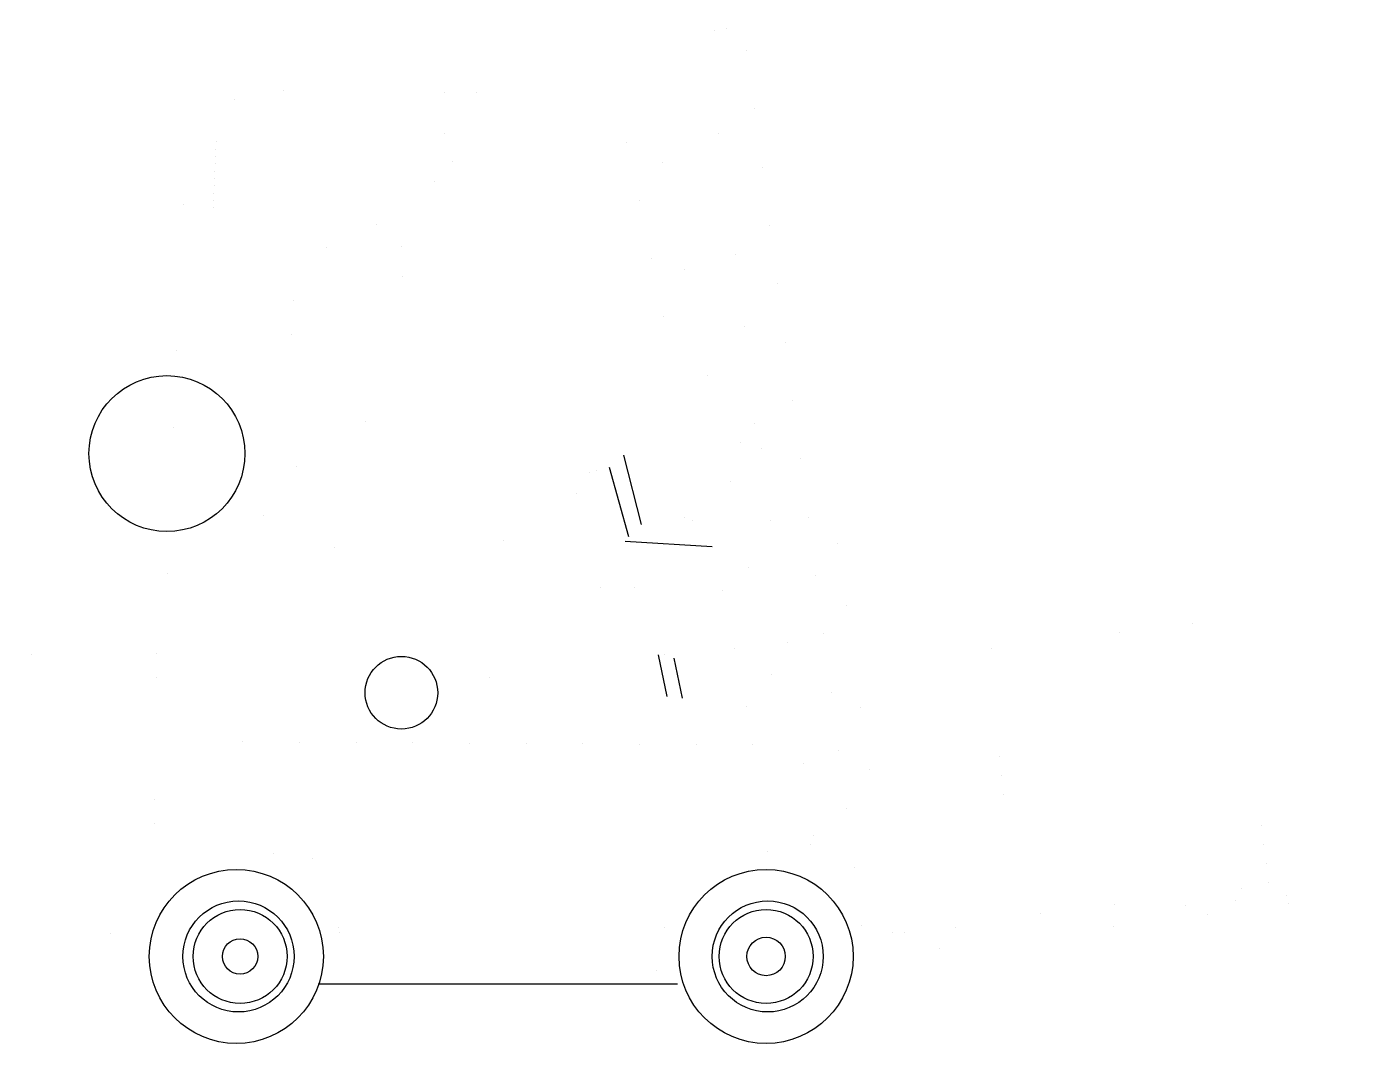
# Model space of a CAD drawing. Header units: millimetres. Extents: x -3239.67 to -3237.18, y 1741.04 to 1742.94.
import ezdxf

# ---------------------------------------------------------------- set-up
doc = ezdxf.new("R2010")
doc.units = ezdxf.units.MM
doc.header["$LTSCALE"] = 10
doc.layers.add('Veículos', color=2, linetype='Continuous')

msp = doc.modelspace()

# ---------------------------------------------------------------- linework, layer by layer
at = {"layer": 'Veículos'}
for p, q in [((-3238.55, 1742.1392), (-3238.517, 1742.0092)), ((-3238.54, 1741.9862), (-3238.576, 1742.1162)), ((-3238.384, 1741.9672), (-3238.547, 1741.9772)), ((-3238.485, 1741.7652), (-3238.469, 1741.6872)), ((-3238.456, 1741.7592), (-3238.44, 1741.6842)), ((-3238.449, 1741.1482), (-3239.122, 1741.1482))]:
    msp.add_line(p, q, dxfattribs=at)
at = {"layer": 'Veículos', "const_width": 0.000002, "flags": 128}
for points in [[(-3238.127, 1741.1542), (-3238.091, 1741.1612), (-3238.325, 1742.9422), (-3238.397, 1742.9322), (-3238.182, 1741.3302)], [(-3238.248, 1741.6092), (-3238.505, 1742.8152), (-3238.482, 1742.8152), (-3238.459, 1742.8442), (-3238.459, 1742.8732), (-3239.242, 1742.8732), (-3239.297, 1742.8632), (-3239.336, 1742.8302), (-3239.362, 1742.7812), (-3239.369, 1742.7392), (-3239.405, 1741.9072)], [(-3238.306, 1741.6062), (-3238.563, 1742.8152), (-3239.236, 1742.8222), (-3239.265, 1742.8152), (-3239.291, 1742.7952), (-3239.311, 1742.7662), (-3239.35, 1741.9082)], [(-3238.342, 1742.8412), (-3238.342, 1742.8122), (-3238.449, 1742.7892), (-3238.449, 1742.8252), (-3238.345, 1742.8352)], [(-3239.076, 1742.5882), (-3239.083, 1742.6242), (-3239.076, 1742.6702), (-3239.092, 1742.6862), (-3239.082, 1742.7222), (-3239.059, 1742.7352), (-3239.049, 1742.7512), (-3239.033, 1742.7442), (-3239.026, 1742.7642), (-3238.993, 1742.7772), (-3238.951, 1742.7772), (-3238.931, 1742.7572), (-3238.892, 1742.7572), (-3238.885, 1742.7412), (-3238.862, 1742.7312), (-3238.862, 1742.7182), (-3238.855, 1742.7082), (-3238.855, 1742.6852), (-3238.881, 1742.6922), (-3238.897, 1742.6992), (-3238.92, 1742.6992), (-3238.913, 1742.6792), (-3238.939, 1742.6532), (-3238.949, 1742.6372), (-3238.969, 1742.6212), (-3238.976, 1742.6412), (-3238.996, 1742.6482)], [(-3238.868, 1742.6852), (-3238.861, 1742.6462), (-3238.871, 1742.6262), (-3238.858, 1742.6002), (-3238.878, 1742.5842), (-3238.871, 1742.5712), (-3238.884, 1742.5642), (-3238.884, 1742.5512), (-3238.897, 1742.5312), (-3238.936, 1742.5312), (-3238.965, 1742.5312), (-3238.981, 1742.5112)], [(-3238.881, 1742.6462), (-3238.901, 1742.6562), (-3238.908, 1742.6432)], [(-3238.992, 1742.6402), (-3239.025, 1742.6072), (-3239.012, 1742.5712), (-3239.028, 1742.5642)], [(-3239.073, 1742.5842), (-3239.102, 1742.5612), (-3239.102, 1742.5322), (-3239.144, 1742.4862), (-3239.164, 1742.4472), (-3239.171, 1742.4142), (-3239.171, 1742.3722), (-3239.181, 1742.3262), (-3239.188, 1742.2902), (-3239.188, 1742.2382)], [(-3239.076, 1742.5842), (-3239.063, 1742.5742), (-3239.027, 1742.5742), (-3239.001, 1742.5382), (-3239.001, 1742.5252), (-3238.959, 1742.4922), (-3238.966, 1742.4632), (-3238.937, 1742.4432), (-3238.96, 1742.3842), (-3238.921, 1742.2082), (-3238.895, 1742.1982), (-3238.866, 1742.1982), (-3238.837, 1742.1852), (-3238.772, 1742.1782), (-3238.749, 1742.1782), (-3238.736, 1742.1712), (-3238.723, 1742.1712), (-3238.71, 1742.1712), (-3238.69, 1742.1782), (-3238.67, 1742.1682), (-3238.618, 1742.1842), (-3238.592, 1742.1842), (-3238.572, 1742.1682)], [(-3238.576, 1742.1162), (-3238.618, 1742.1062), (-3238.638, 1742.1062), (-3238.671, 1742.1262), (-3238.694, 1742.1192), (-3238.723, 1742.1122), (-3238.746, 1742.1122), (-3238.772, 1742.1122), (-3238.808, 1742.1052), (-3238.945, 1742.0982), (-3238.978, 1742.1212), (-3238.998, 1742.1372), (-3239.005, 1742.1602), (-3239.025, 1742.1832), (-3239.077, 1742.3102)], [(-3238.855, 1741.9112), (-3238.855, 1741.9402), (-3238.855, 1741.9632), (-3238.881, 1741.9762), (-3238.91, 1741.9762), (-3238.952, 1741.9762), (-3239.124, 1741.9632), (-3239.144, 1741.9632), (-3239.157, 1741.9832), (-3239.157, 1742.0092), (-3239.157, 1742.0772), (-3239.164, 1742.1362), (-3239.171, 1742.1952), (-3239.191, 1742.2412), (-3239.207, 1742.2612), (-3239.223, 1742.2682), (-3239.243, 1742.2682), (-3239.217, 1741.9232)], [(-3238.264, 1742.2042), (-3238.264, 1742.1752), (-3238.378, 1742.1552), (-3238.378, 1742.1882), (-3238.271, 1742.2042)], [(-3238.547, 1742.1462), (-3238.443, 1742.1692), (-3238.436, 1742.1852), (-3238.449, 1742.1982), (-3238.569, 1742.1692)], [(-3238.212, 1742.1392), (-3238.173, 1742.1462), (-3238.046, 1741.2422), (-3237.185, 1741.3272), (-3237.185, 1741.3142), (-3238.098, 1741.1972)], [(-3238.696, 1742.1162), (-3238.647, 1742.0802), (-3238.634, 1742.0602), (-3238.634, 1742.0402), (-3238.634, 1742.0242), (-3238.608, 1741.9562), (-3238.588, 1741.8652), (-3238.539, 1741.7382), (-3238.659, 1741.6792), (-3238.685, 1741.7572), (-3238.695, 1741.8122), (-3238.721, 1741.8542), (-3238.721, 1741.9002), (-3238.721, 1741.9392), (-3238.75, 1741.9492), (-3238.734, 1741.9752), (-3238.734, 1741.9912), (-3238.854, 1741.9582)], [(-3238.397, 1742.0062), (-3238.485, 1742.0422), (-3238.518, 1742.0062), (-3238.544, 1741.9772), (-3238.511, 1741.7752), (-3238.42, 1741.7522), (-3238.42, 1741.6062)], [(-3239.405, 1741.9892), (-3239.535, 1741.9892), (-3239.551, 1741.9792), (-3239.551, 1741.9662), (-3239.541, 1741.9562), (-3239.408, 1741.9562)], [(-3239.34, 1741.9892), (-3239.265, 1741.9892), (-3239.249, 1741.9792), (-3239.249, 1741.9632), (-3239.272, 1741.9562), (-3239.344, 1741.9562)], [(-3239.421, 1741.9112), (-3239.616, 1741.9112), (-3239.639, 1741.9112), (-3239.655, 1741.8982), (-3239.668, 1741.8692), (-3239.668, 1741.7812), (-3239.655, 1741.7612), (-3239.642, 1741.7452), (-3239.622, 1741.7452), (-3239.622, 1741.5302), (-3239.645, 1741.5302), (-3239.658, 1741.5172), (-3239.668, 1741.4942), (-3239.668, 1741.1982), (-3239.668, 1741.1782), (-3239.655, 1741.1622), (-3239.629, 1741.1552), (-3239.431, 1741.1552)], [(-3238.768, 1741.6092), (-3238.856, 1741.9082), (-3239.422, 1741.9082), (-3239.429, 1741.3982)], [(-3239.154, 1741.8792), (-3239.388, 1741.8792), (-3239.388, 1741.7392), (-3239.154, 1741.7392), (-3239.154, 1741.8792)], [(-3237.81, 1741.2762), (-3237.3416, 1741.3337), (-3237.403, 1741.8339), (-3237.8714, 1741.7764), (-3237.81, 1741.2762)], [(-3238.553, 1741.7262), (-3238.533, 1741.7062), (-3238.51, 1741.6832), (-3238.484, 1741.6762), (-3238.448, 1741.6762), (-3238.412, 1741.6762)], [(-3238.618, 1741.6032), (-3238.638, 1741.6422), (-3238.638, 1741.6812)], [(-3238.413, 1741.6352), (-3238.488, 1741.6092), (-3238.527, 1741.6192), (-3238.56, 1741.6192), (-3238.56, 1741.6032)], [(-3238.186, 1741.3262), (-3238.238, 1741.5962), (-3239.428, 1741.6032)], [(-3239.301, 1741.5732), (-3239.399, 1741.5732), (-3239.399, 1741.5342), (-3239.298, 1741.5342), (-3239.298, 1741.5732)], [(-3238.446, 1741.5732), (-3238.553, 1741.5732), (-3238.553, 1741.5312), (-3238.446, 1741.5312), (-3238.446, 1741.5732)], [(-3238.196, 1741.4112), (-3238.407, 1741.3752), (-3238.43, 1741.3652), (-3238.45, 1741.3452), (-3238.46, 1741.3192), (-3238.493, 1741.1502)], [(-3239.057, 1741.1512), (-3239.109, 1741.3462), (-3239.116, 1741.3692), (-3239.129, 1741.3822), (-3239.152, 1741.3922), (-3239.175, 1741.3922), (-3239.419, 1741.3992), (-3239.445, 1741.3922), (-3239.471, 1741.3792), (-3239.481, 1741.3532), (-3239.488, 1741.3272), (-3239.534, 1741.1582)]]:
    msp.add_lwpolyline(points, dxfattribs=at)
at = {"layer": 'Veículos'}
for centre, radius in [((-3239.405, 1742.1422), 0.146), ((-3238.966, 1741.6942), 0.068), ((-3239.275, 1741.2002), 0.163), ((-3238.283, 1741.2002), 0.163), ((-3239.271, 1741.2002), 0.104), ((-3239.268, 1741.2002), 0.088), ((-3238.28, 1741.2002), 0.104), ((-3238.283, 1741.2002), 0.088), ((-3239.268, 1741.2002), 0.033), ((-3238.283, 1741.2002), 0.036)]:
    msp.add_circle(centre, radius, dxfattribs=at)

doc.saveas('drawing.dxf')
